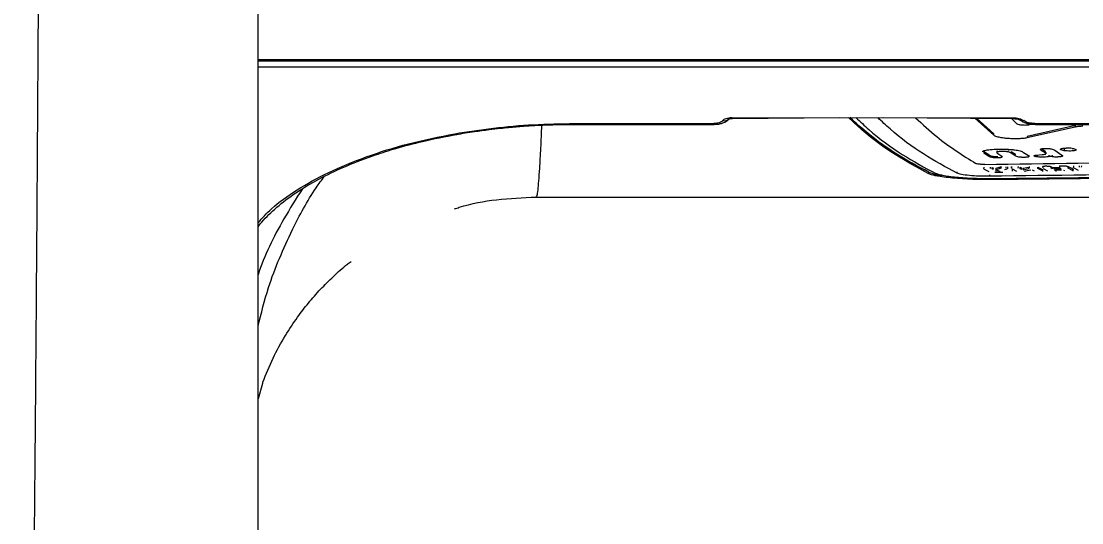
# Model space of a CAD drawing. Header units: millimetres. Extents: x -8045 to 6871, y -5915 to 5473.
# Drawn here: x -4057.1 to -3912.1, y -1812.7 to -1744.1 of the extents above; entities that cross this region are included whole.
import ezdxf

# ---------------------------------------------------------------- set-up
doc = ezdxf.new("R2010")
doc.units = ezdxf.units.MM
for name, color, linetype in [('DIKOM_ОБЪЕКТ', 7, 'Continuous'), ('DIKOM_РАЗМЕР_ЗОНА', 7, 'Continuous'), ('DIKOM_РАЗМЕР_ОБЪЕКТА', 7, 'Continuous')]:
    doc.layers.add(name, color=color, linetype=linetype)
doc.styles.add('style1', font='arial.ttf', dxfattribs={"width": 0.8})
doc.dimstyles.new('1-50', dxfattribs={"dimtxt": 300, "dimasz": 200, "dimexe": 100, "dimexo": 0, "dimgap": 100, "dimtad": 1, "dimtxsty": 'style1', "dimcen": 200, "dimclrd": 7, "dimclre": 7, "dimclrt": 7, "dimadec": 1, "dimazin": 2, "dimtfac": 1, "dimtmove": 0, "dimatfit": 2, "dimfxl": 0, "dimlwd": 25, "dimlwe": 18, "dimarcsym": 0})

# ---------------------------------------------------------------- blocks, each defined once
blk = doc.blocks.new('*D9')
at = {"layer": 'Defpoints', "color": 0, "linetype": 'Continuous', "transparency": 16777216}
for p in [(5663.54, -234.65), (-5019.6, -1388.73), (5663.54, -4701.47)]:
    blk.add_point(p, dxfattribs=at)
at = {"layer": 'DIKOM_РАЗМЕР_ОБЪЕКТА', "color": 7, "linetype": 'Continuous', "lineweight": 18, "transparency": 16777216}
for p, q in [((5663.54, -234.65), (5663.54, -4801.47)), ((-5019.6, -1388.73), (-5019.6, -4801.47))]:
    blk.add_line(p, q, dxfattribs=at)
at = {"layer": 'DIKOM_РАЗМЕР_ОБЪЕКТА', "color": 7, "linetype": 'Continuous', "lineweight": 25, "transparency": 16777216}
blk.add_line((-4819.6, -4701.47), (5463.54, -4701.47), dxfattribs=at)
at = {"layer": 'DIKOM_РАЗМЕР_ОБЪЕКТА', "color": 7, "linetype": 'Continuous', "transparency": 16777216}
for points in [[(-4819.6, -4668.14), (-4819.6, -4734.8), (-5019.6, -4701.47)], [(5463.54, -4668.14), (5463.54, -4734.8), (5663.54, -4701.47)]]:
    blk.add_solid(points, dxfattribs=at)
at = {"layer": 'DIKOM_РАЗМЕР_ОБЪЕКТА', "color": 7, "linetype": 'Continuous', "lineweight": 15, "transparency": 16777216, "insert": (-74.37, -4448.3), "char_height": 300, "attachment_point": 5, "style": 'style1'}
blk.add_mtext('10700', dxfattribs=at)
blk = doc.blocks.new('*D10')
at = {"layer": 'Defpoints', "color": 0, "linetype": 'Continuous', "transparency": 16777216}
for p in [(-1653.81, 3474.95), (-5616.46, -3083.4), (491.01, -3083.4)]:
    blk.add_point(p, dxfattribs=at)
at = {"layer": 'DIKOM_РАЗМЕР_ОБЪЕКТА', "color": 7, "linetype": 'Continuous', "lineweight": 18, "transparency": 16777216}
for p, q in [((-1653.81, 3474.95), (-5716.46, 3474.95)), ((491.01, -3083.4), (-5716.46, -3083.4))]:
    blk.add_line(p, q, dxfattribs=at)
at = {"layer": 'DIKOM_РАЗМЕР_ОБЪЕКТА', "color": 7, "linetype": 'Continuous', "lineweight": 25, "transparency": 16777216}
blk.add_line((-5616.46, 3274.95), (-5616.46, -2883.4), dxfattribs=at)
at = {"layer": 'DIKOM_РАЗМЕР_ОБЪЕКТА', "color": 7, "linetype": 'Continuous', "transparency": 16777216}
for points in [[(-5649.79, 3274.95), (-5583.12, 3274.95), (-5616.46, 3474.95)], [(-5649.79, -2883.4), (-5583.12, -2883.4), (-5616.46, -3083.4)]]:
    blk.add_solid(points, dxfattribs=at)
at = {"layer": 'DIKOM_РАЗМЕР_ОБЪЕКТА', "color": 7, "linetype": 'Continuous', "lineweight": 15, "transparency": 16777216, "insert": (-5869.63, -1326.86), "char_height": 300, "attachment_point": 5, "rotation": 90, "style": 'style1'}
blk.add_mtext('6550', dxfattribs=at)
blk = doc.blocks.new('*D11')
at = {"layer": 'Defpoints', "color": 0, "transparency": 16777216}
for p in [(6870.85, -184.65), (-7019.6, -1388.73), (-7019.6, -5814.65)]:
    blk.add_point(p, dxfattribs=at)
at = {"layer": 'DIKOM_РАЗМЕР_ЗОНА', "color": 7, "lineweight": 18, "transparency": 16777216}
for p, q in [((6870.85, -184.65), (6870.85, -5914.65)), ((-7019.6, -1388.73), (-7019.6, -5914.65))]:
    blk.add_line(p, q, dxfattribs=at)
at = {"layer": 'DIKOM_РАЗМЕР_ЗОНА', "color": 7, "lineweight": 25, "transparency": 16777216}
blk.add_line((6670.85, -5814.65), (-6819.6, -5814.65), dxfattribs=at)
at = {"layer": 'DIKOM_РАЗМЕР_ЗОНА', "color": 7, "transparency": 16777216}
for points in [[(-6819.6, -5781.31), (-6819.6, -5847.98), (-7019.6, -5814.65)], [(6670.85, -5781.31), (6670.85, -5847.98), (6870.85, -5814.65)]]:
    blk.add_solid(points, dxfattribs=at)
at = {"layer": 'DIKOM_РАЗМЕР_ЗОНА', "color": 7, "transparency": 16777216, "insert": (-74.37, -5561.37), "char_height": 300, "attachment_point": 5, "style": 'style1'}
blk.add_mtext('13900', dxfattribs=at)
blk = doc.blocks.new('*D12')
at = {"layer": 'Defpoints', "color": 0, "transparency": 16777216}
for p in [(-2189.61, 5472.65), (-7595.21, -5084.97), (-495.58, -5084.97)]:
    blk.add_point(p, dxfattribs=at)
at = {"layer": 'DIKOM_РАЗМЕР_ЗОНА', "color": 7, "lineweight": 18, "transparency": 16777216}
for p, q in [((-2189.61, 5472.65), (-7695.21, 5472.65)), ((-495.58, -5084.97), (-7695.21, -5084.97))]:
    blk.add_line(p, q, dxfattribs=at)
at = {"layer": 'DIKOM_РАЗМЕР_ЗОНА', "color": 7, "lineweight": 25, "transparency": 16777216}
blk.add_line((-7595.21, 5272.65), (-7595.21, -4884.97), dxfattribs=at)
at = {"layer": 'DIKOM_РАЗМЕР_ЗОНА', "color": 7, "transparency": 16777216}
for points in [[(-7628.55, 5272.65), (-7561.88, 5272.65), (-7595.21, 5472.65)], [(-7628.55, -4884.97), (-7561.88, -4884.97), (-7595.21, -5084.97)]]:
    blk.add_solid(points, dxfattribs=at)
at = {"layer": 'DIKOM_РАЗМЕР_ЗОНА', "color": 7, "transparency": 16777216, "insert": (-7848.38, -1452.59), "char_height": 300, "attachment_point": 5, "rotation": 90, "style": 'style1'}
blk.add_mtext('10550', dxfattribs=at)

msp = doc.modelspace()

# ---------------------------------------------------------------- linework, layer by layer
at = {"layer": 'DIKOM_ОБЪЕКТ', "color": 7, "linetype": 'Continuous', "lineweight": 15}
for p, q in [((-3747.321, -1749.386), (-4024.736, -1749.386)), ((-4024.735, -1749.386), (-3747.321, -1749.386)), ((-4024.735, -1749.521), (-3747.063, -1749.521)), ((-3981.485, -1758.109), (-3962.443, -1758.109)), ((-3981.436, -1758.223), (-3980.739, -1758.223)), ((-3980.739, -1758.223), (-3962.379, -1758.223)), ((-3959.988, -1757.29), (-3921.541, -1757.317)), ((-3959.888, -1757.399), (-3945.204, -1757.301)), ((-3939.186, -1757.305), (-3921.436, -1757.426)), ((-3924.184, -1759.716), (-3926.77, -1757.39)), ((-3924.171, -1759.523), (-3926.539, -1757.392)), ((-3921.763, -1757.424), (-3921.051, -1758.104)), ((-3913.016, -1758.392), (-3919.632, -1759.876)), ((-3919.307, -1758.254), (-3919.014, -1758.183)), ((-3918.48, -1758.223), (-3896.933, -1758.223)), ((-3913.03, -1758.585), (-3913.016, -1758.392)), ((-3924.184, -1759.716), (-3924.171, -1759.523)), ((-3913.03, -1758.585), (-3919.646, -1760.069)), ((-3919.632, -1759.876), (-3919.646, -1760.069)), ((-3925.524, -1761.961), (-3925.585, -1761.864)), ((-3925.524, -1761.961), (-3925.537, -1762.155)), ((-3924.882, -1762.585), (-3925.537, -1762.155)), ((-3924.868, -1762.391), (-3925.524, -1761.961)), ((-3924.882, -1762.585), (-3924.868, -1762.391)), ((-3923.739, -1761.891), (-3923.754, -1762.102)), ((-3923.732, -1762.023), (-3923.718, -1761.829)), ((-3923.718, -1761.829), (-3923.729, -1761.884)), ((-3923.641, -1762.191), (-3923.087, -1762.554)), ((-3922.194, -1761.995), (-3922.18, -1761.801)), ((-3921.792, -1762.158), (-3921.778, -1761.964)), ((-3921.238, -1762.522), (-3921.792, -1762.158)), ((-3921.224, -1762.328), (-3921.778, -1761.964)), ((-3921.238, -1762.522), (-3921.224, -1762.328)), ((-3920.09, -1762.058), (-3919.434, -1762.491)), ((-3918.378, -1762.429), (-3917.575, -1762.352)), ((-3918.359, -1762.447), (-3918.189, -1762.471)), ((-3918.203, -1762.665), (-3918.189, -1762.471)), ((-3917.675, -1761.78), (-3917.662, -1761.586)), ((-3917.164, -1762.128), (-3917.675, -1761.78)), ((-3917.15, -1761.934), (-3917.662, -1761.586)), ((-3917.164, -1762.128), (-3917.15, -1761.934)), ((-3917.063, -1762.255), (-3917.164, -1762.128)), ((-3917.049, -1762.061), (-3917.15, -1761.934)), ((-3917.064, -1762.267), (-3917.046, -1762.012)), ((-3917.049, -1762.061), (-3917.063, -1762.255)), ((-3916.597, -1762.618), (-3916.583, -1762.424)), ((-3916.18, -1762.617), (-3916.166, -1762.423)), ((-3915.848, -1761.75), (-3914.856, -1762.417)), ((-3915.073, -1761.621), (-3915.077, -1761.679)), ((-3914.531, -1761.82), (-3914.517, -1761.626)), ((-3925.546, -1764.054), (-3925.566, -1764.331)), ((-3925.51, -1764.339), (-3924.844, -1764.684)), ((-3924.654, -1764.057), (-3924.668, -1764.252)), ((-3924.408, -1764.323), (-3924.394, -1764.128)), ((-3924.25, -1764.406), (-3924.408, -1764.323)), ((-3924.394, -1764.128), (-3924.236, -1764.211)), ((-3924.25, -1764.406), (-3924.236, -1764.211)), ((-3923.852, -1764.418), (-3923.838, -1764.224)), ((-3923.288, -1764.236), (-3923.852, -1764.418)), ((-3923.838, -1764.224), (-3923.274, -1764.041)), ((-3923.288, -1764.236), (-3923.274, -1764.041)), ((-3923.145, -1764.203), (-3923.288, -1764.236)), ((-3923.274, -1764.041), (-3923.131, -1764.009)), ((-3923.145, -1764.203), (-3923.131, -1764.009)), ((-3922.675, -1764.399), (-3922.337, -1764.308)), ((-3922.515, -1764.444), (-3922.509, -1764.354)), ((-3922.489, -1764.205), (-3922.476, -1764.011)), ((-3922.269, -1764.302), (-3922.249, -1764.021)), ((-3921.74, -1763.992), (-3921.758, -1764.255)), ((-3921.751, -1764.212), (-3921.737, -1764.017)), ((-3921.679, -1764.295), (-3921.063, -1764.617)), ((-3921.616, -1764.629), (-3921.596, -1764.344)), ((-3920.825, -1764.198), (-3920.811, -1764.004)), ((-3920.59, -1764.28), (-3920.576, -1764.085)), ((-3920.349, -1764.407), (-3920.59, -1764.28)), ((-3920.576, -1764.085), (-3920.335, -1764.213)), ((-3920.349, -1764.407), (-3920.335, -1764.213)), ((-3920.148, -1764.222), (-3920.162, -1764.417)), ((-3920.162, -1764.417), (-3919.398, -1764.262)), ((-3920.148, -1764.222), (-3919.384, -1764.068)), ((-3919.398, -1764.262), (-3919.384, -1764.068)), ((-3919.322, -1763.979), (-3919.338, -1764.205)), ((-3919.329, -1764.177), (-3919.315, -1763.982)), ((-3919.329, -1764.177), (-3919.325, -1764.215)), ((-3919.311, -1764.02), (-3919.315, -1763.982)), ((-3918.153, -1764.245), (-3918.139, -1764.05)), ((-3917.536, -1764.569), (-3918.153, -1764.245)), ((-3918.139, -1764.05), (-3917.523, -1764.374)), ((-3917.428, -1764.235), (-3916.812, -1764.559)), ((-3916.339, -1764.22), (-3916.325, -1764.025)), ((-3916.184, -1764.303), (-3916.339, -1764.22)), ((-3916.325, -1764.025), (-3916.17, -1764.108)), ((-3916.17, -1764.108), (-3916.184, -1764.303)), ((-3915.926, -1764.33), (-3915.912, -1764.135)), ((-3915.112, -1764.319), (-3915.926, -1764.33)), ((-3915.912, -1764.135), (-3915.098, -1764.125)), ((-3915.12, -1764.203), (-3914.965, -1764.287)), ((-3914.018, -1764.188), (-3914.004, -1763.994)), ((-3913.402, -1764.515), (-3914.018, -1764.188)), ((-3914.004, -1763.994), (-3913.388, -1764.32)), ((-3913.402, -1764.515), (-3913.388, -1764.32)), ((-3913.296, -1763.876), (-3913.317, -1764.162)), ((-3913.249, -1764.178), (-3912.633, -1764.505)), ((-3912.46, -1764.072), (-3912.446, -1763.878)), ((-3912.167, -1764.073), (-3912.153, -1763.879)), ((-3933.055, -1764.965), (-3933.041, -1764.77)), ((-3929.196, -1764.906), (-3929.183, -1764.711)), ((-3924.746, -1765.117), (-3924.76, -1765.312)), ((-3924.017, -1764.774), (-3922.928, -1764.759)), ((-3923.92, -1764.561), (-3923.921, -1764.577)), ((-3923.798, -1764.64), (-3923.921, -1764.577)), ((-3923.791, -1764.546), (-3923.798, -1764.64)), ((-3923.774, -1764.545), (-3923.534, -1764.542)), ((-3923.299, -1764.662), (-3923.539, -1764.665)), ((-3919.916, -1764.628), (-3919.914, -1764.599)), ((-3919.898, -1764.68), (-3919.916, -1764.628)), ((-3919.898, -1764.68), (-3919.891, -1764.592)), ((-3919.889, -1764.692), (-3919.882, -1764.589)), ((-3919.847, -1764.579), (-3919.106, -1764.432)), ((-3918.915, -1764.44), (-3918.639, -1764.584)), ((-3917.536, -1764.569), (-3917.523, -1764.374)), ((-3917.468, -1764.673), (-3917.451, -1764.441)), ((-3915.856, -1764.476), (-3915.855, -1764.46)), ((-3915.723, -1764.545), (-3915.856, -1764.476)), ((-3915.723, -1764.545), (-3915.716, -1764.444)), ((-3915.71, -1764.444), (-3914.896, -1764.433)), ((-3914.638, -1764.46), (-3914.504, -1764.529)), ((-3986.737, -1768.138), (-3986.739, -1768.142)), ((-3986.736, -1768.157), (-3748.508, -1768.157)), ((-4024.123, -1793.626), (-4024.74, -1795.713)), ((-4024.121, -1793.436), (-4024.123, -1793.626))]:
    msp.add_line(p, q, dxfattribs=at)
at = {"layer": 'DIKOM_ОБЪЕКТ', "color": 7, "linetype": 'Continuous', "lineweight": 15, "flags": 128}
for points in [[(-3981.485, -1758.109), (-3981.466, -1758.181), (-3981.446, -1758.218), (-3981.436, -1758.223)], [(-3962.443, -1758.109), (-3962.418, -1758.181), (-3962.392, -1758.218), (-3962.379, -1758.223)], [(-3959.988, -1757.29), (-3959.957, -1757.363), (-3959.926, -1757.401), (-3959.894, -1757.403), (-3959.888, -1757.399)]]:
    msp.add_lwpolyline(points, dxfattribs=at)
at = {"layer": 'DIKOM_ОБЪЕКТ', "color": 7, "linetype": 'Continuous', "lineweight": 15}
for centre, radius, start, end in [((-3960.987, -1756.86), 0.865, 256.26362, 316.49236), ((-3921.406, -1757.31), 0.135, 183.15363, 246.05294), ((-3920.251, -1757.166), 0.573, 237.5349, 286.95532), ((-3918.443, -1758.092), 0.137, 187.21627, 254.26128), ((-3997.65, -1759.358), 0.244, 216.97115, 271.96373), ((-3923.826, -1760.036), 2.576, 246.14451, 274.60811)]:
    msp.add_arc(centre, radius, start, end, dxfattribs=at)
for points, knots in [([(-4057.119, -1907.892), (-4057.075, -1907.8), (-4056.989, -1907.623), (-4056.855, -1906.008), (-4056.725, -1903.517), (-4056.595, -1900.009), (-4056.464, -1895.511), (-4056.333, -1890.034), (-4056.201, -1883.617), (-4056.067, -1876.284), (-4055.933, -1868.039), (-4055.801, -1858.883), (-4055.67, -1848.813), (-4055.541, -1837.824), (-4055.415, -1825.944), (-4055.293, -1813.231), (-4055.174, -1799.75), (-4055.059, -1785.531), (-4054.948, -1770.581), (-4054.84, -1754.897), (-4054.736, -1738.478), (-4054.634, -1721.324), (-4054.537, -1703.503), (-4054.444, -1685.102), (-4054.355, -1666.205), (-4054.272, -1646.831), (-4054.194, -1626.981), (-4054.122, -1606.654), (-4054.054, -1585.849), (-4053.992, -1564.588), (-4053.937, -1542.967), (-4053.888, -1521.096), (-4053.846, -1499.053), (-4053.81, -1476.845), (-4053.782, -1454.471), (-4053.761, -1431.931), (-4053.749, -1409.225), (-4053.744, -1386.401), (-4053.748, -1363.564), (-4053.761, -1340.819), (-4053.781, -1318.22), (-4053.809, -1295.764), (-4053.845, -1273.453), (-4053.888, -1251.292), (-4053.937, -1229.36), (-4053.992, -1207.758), (-4054.054, -1186.576), (-4054.121, -1165.835), (-4054.193, -1145.528), (-4054.271, -1125.658), (-4054.355, -1106.226), (-4054.444, -1087.252), (-4054.537, -1068.824), (-4054.634, -1051.031), (-4054.735, -1033.943), (-4054.839, -1017.561), (-4054.947, -1001.879), (-4055.058, -986.901), (-4055.174, -972.63), (-4055.293, -959.097), (-4055.415, -946.376), (-4055.541, -934.524), (-4055.669, -923.575), (-4055.799, -913.52), (-4055.932, -904.356), (-4056.066, -896.088), (-4056.201, -888.721), (-4056.333, -882.283), (-4056.464, -876.808), (-4056.594, -872.32), (-4056.724, -868.829), (-4056.854, -866.297), (-4056.981, -864.873), (-4057.071, -864.301), (-4057.113, -864.442), (-4057.119, -864.461)], [0, 0, 0, 0, 0.0147236, 0.0285244, 0.0423475, 0.0562187, 0.0701644, 0.0841098, 0.0979776, 0.1117981, 0.1255969, 0.1393986, 0.1532294, 0.1671158, 0.1810794, 0.195006, 0.2088623, 0.2226753, 0.2364714, 0.2502766, 0.2641169, 0.2780193, 0.2919872, 0.3058928, 0.3197353, 0.333542, 0.3473386, 0.361151, 0.3750051, 0.3889283, 0.4028919, 0.4167793, 0.4306105, 0.4444125, 0.4582114, 0.4720326, 0.4859027, 0.4998492, 0.5138045, 0.527697, 0.5415539, 0.5554015, 0.5692659, 0.5831735, 0.5971425, 0.6110617, 0.6249133, 0.6387239, 0.65252, 0.6663273, 0.6801718, 0.6940801, 0.7080478, 0.7219478, 0.7357871, 0.7495921, 0.7633891, 0.777204, 0.7910632, 0.8049937, 0.8189543, 0.8328374, 0.8466663, 0.8604674, 0.8742668, 0.8880905, 0.9019637, 0.9159125, 0.9298518, 0.9437185, 0.957539, 0.9713391, 0.9851441, 0.9980509, 1, 1, 1, 1]), ([(-4024.74, -1877.705), (-4024.74, -1877.65), (-4024.74, -1877.463), (-4024.74, -1876.168), (-4024.74, -1873.836), (-4024.74, -1870.515), (-4024.74, -1866.27), (-4024.74, -1861.104), (-4024.74, -1855.053), (-4024.74, -1848.134), (-4024.74, -1840.351), (-4024.74, -1831.714), (-4024.74, -1822.212), (-4024.74, -1811.855), (-4024.74, -1800.662), (-4024.74, -1788.701), (-4024.74, -1775.999), (-4024.74, -1762.586), (-4024.74, -1748.479), (-4024.74, -1733.683), (-4024.74, -1718.194), (-4024.74, -1702.028), (-4024.74, -1685.262), (-4024.74, -1667.952), (-4024.74, -1650.141), (-4024.74, -1631.861), (-4024.74, -1613.142), (-4024.74, -1593.962), (-4024.74, -1574.342), (-4024.74, -1554.319), (-4024.74, -1533.993), (-4024.74, -1513.397), (-4024.74, -1492.606), (-4024.74, -1471.653), (-4024.74, -1450.55), (-4024.74, -1429.284), (-4024.74, -1407.887), (-4024.74, -1386.419), (-4024.74, -1364.94), (-4024.74, -1343.503), (-4024.74, -1322.18), (-4024.74, -1301.004), (-4024.74, -1279.963), (-4024.74, -1259.082), (-4024.74, -1238.425), (-4024.74, -1218.098), (-4024.74, -1198.132), (-4024.74, -1178.565), (-4024.74, -1159.406), (-4024.74, -1140.663), (-4024.74, -1122.336), (-4024.74, -1104.456), (-4024.74, -1087.119), (-4024.74, -1070.376), (-4024.74, -1054.265), (-4024.74, -1038.803), (-4024.74, -1024.011), (-4024.74, -1009.875), (-4024.74, -996.415), (-4024.74, -983.669), (-4024.74, -971.704), (-4024.74, -960.536), (-4024.74, -950.202), (-4024.74, -940.708), (-4024.74, -932.059), (-4024.74, -924.251), (-4024.74, -917.301), (-4024.74, -911.235), (-4024.74, -906.07), (-4024.74, -901.832), (-4024.74, -898.508), (-4024.74, -896.17), (-4024.74, -894.865), (-4024.74, -894.673), (-4024.74, -894.616)], [0, 0, 0, 0, 0.0059233, 0.0199917, 0.0340567, 0.0481859, 0.0623646, 0.0765651, 0.090664, 0.1047449, 0.1188208, 0.1328783, 0.146944, 0.1611261, 0.1753041, 0.1894528, 0.2035484, 0.217653, 0.2317122, 0.2457659, 0.2598889, 0.274057, 0.2882318, 0.3023495, 0.3164595, 0.3305514, 0.3446024, 0.3586594, 0.3728224, 0.3869782, 0.4011306, 0.4152558, 0.429387, 0.4434443, 0.4574926, 0.4715981, 0.4857383, 0.4998843, 0.5140494, 0.5282093, 0.5423512, 0.5564526, 0.5705634, 0.5847571, 0.5989451, 0.6130973, 0.6271897, 0.6412896, 0.6553503, 0.6694053, 0.6835298, 0.6977007, 0.7118799, 0.7259925, 0.740099, 0.7541902, 0.7682424, 0.7823004, 0.7964689, 0.8106287, 0.8247808, 0.8389012, 0.8530261, 0.8670821, 0.8811303, 0.8952319, 0.9093732, 0.9235333, 0.9376872, 0.95182, 0.965918, 0.9799663, 0.9940183, 1, 1, 1, 1]), ([(-3746.427, -1750.388), (-3753.928, -1750.388), (-3768.93, -1750.388), (-3792.146, -1750.388), (-3815.826, -1750.388), (-3839.977, -1750.388), (-3864.536, -1750.388), (-3889.457, -1750.388), (-3914.69, -1750.388), (-3940.184, -1750.388), (-3965.887, -1750.388), (-3991.751, -1750.388), (-4011.391, -1750.388), (-4022.402, -1750.388), (-4024.74, -1750.388)], [0, 0, 0, 0, 0.0887346, 0.1774687, 0.2662033, 0.3549378, 0.4436723, 0.5324066, 0.6211412, 0.7098756, 0.7986102, 0.8873445, 0.9760788, 1, 1, 1, 1]), ([(-3997.845, -1759.504), (-3996.1, -1759.228), (-3992.609, -1758.676), (-3987.11, -1758.203), (-3983.359, -1758.14), (-3981.485, -1758.109)], [0, 0, 0, 0, 0.3332503, 0.6667665, 1, 1, 1, 1]), ([(-3997.643, -1759.601), (-3996.825, -1759.464), (-3995.353, -1759.217), (-3993.336, -1758.947), (-3991.769, -1758.767), (-3990.19, -1758.609), (-3988.129, -1758.439), (-3985.118, -1758.264), (-3982.77, -1758.238), (-3981.438, -1758.223)], [0, 0, 0, 0, 0.1589381, 0.2861941, 0.3823623, 0.4526202, 0.5794222, 0.7614301, 1, 1, 1, 1]), ([(-3985.988, -1758.334), (-3986.036, -1759.404), (-3986.137, -1761.699), (-3986.275, -1764.153), (-3986.406, -1766.033), (-3986.522, -1767.264), (-3986.634, -1768.022), (-3986.704, -1768.1), (-3986.737, -1768.138)], [0, 0, 0, 0, 0.1711427, 0.3670391, 0.5266598, 0.6875199, 0.8496188, 1, 1, 1, 1]), ([(-3961.192, -1757.7), (-3961.247, -1757.759), (-3961.355, -1757.876), (-3961.654, -1758.006), (-3962.021, -1758.093), (-3962.302, -1758.103), (-3962.443, -1758.109)], [0, 0, 0, 0, 0.250705, 0.5006726, 0.7503755, 1, 1, 1, 1]), ([(-3962.381, -1758.223), (-3962.227, -1758.218), (-3961.882, -1758.208), (-3961.33, -1758.092), (-3960.727, -1757.843), (-3960.458, -1757.552), (-3960.311, -1757.393)], [0, 0, 0, 0, 0.1821603, 0.405359, 0.6758418, 1, 1, 1, 1]), ([(-3961.192, -1757.7), (-3961.14, -1757.643), (-3961.035, -1757.528), (-3960.748, -1757.399), (-3960.396, -1757.311), (-3960.124, -1757.297), (-3959.988, -1757.29)], [0, 0, 0, 0, 0.2504764, 0.5005397, 0.7504883, 1, 1, 1, 1]), ([(-3960.345, -1757.451), (-3960.343, -1757.454), (-3960.339, -1757.459), (-3960.276, -1757.443), (-3960.189, -1757.429), (-3960.068, -1757.413), (-3959.965, -1757.409), (-3959.911, -1757.407)], [0, 0, 0, 0, 0.2120744, 0.3857686, 0.5734815, 0.7779036, 1, 1, 1, 1]), ([(-3933.055, -1764.965), (-3934.591, -1764.137), (-3937.662, -1762.482), (-3941.321, -1759.839), (-3943.427, -1757.858), (-3944.028, -1757.293)], [0, 0, 0, 0, 0.4166838, 0.8334254, 1, 1, 1, 1]), ([(-3933.041, -1764.77), (-3934.577, -1763.942), (-3937.648, -1762.286), (-3941.233, -1759.706), (-3943.266, -1757.798), (-3943.795, -1757.302)], [0, 0, 0, 0, 0.4252932, 0.8506644, 1, 1, 1, 1]), ([(-3943.021, -1757.302), (-3942.434, -1757.855), (-3940.341, -1759.825), (-3936.697, -1762.461), (-3933.626, -1764.12), (-3932.091, -1764.95)], [0, 0, 0, 0, 0.1633915, 0.5817245, 1, 1, 1, 1]), ([(-3929.196, -1764.906), (-3930.732, -1764.071), (-3933.802, -1762.4), (-3937.414, -1759.777), (-3939.475, -1757.83), (-3940.032, -1757.304)], [0, 0, 0, 0, 0.4219282, 0.8438891, 1, 1, 1, 1]), ([(-3934.886, -1757.308), (-3933.918, -1758.205), (-3931.185, -1760.74), (-3928.407, -1762.457), (-3926.613, -1763.567)], [0, 0, 0, 0, 0.3541474, 1, 1, 1, 1]), ([(-3921.541, -1757.317), (-3921.403, -1757.324), (-3921.128, -1757.338), (-3920.724, -1757.423), (-3920.357, -1757.547), (-3920.175, -1757.658), (-3920.084, -1757.713)], [0, 0, 0, 0, 0.2505689, 0.5006463, 0.7505194, 1, 1, 1, 1]), ([(-3921.462, -1757.433), (-3921.347, -1757.44), (-3921.132, -1757.452), (-3920.855, -1757.515), (-3920.659, -1757.588), (-3920.592, -1757.628), (-3920.562, -1757.647)], [0, 0, 0, 0, 0.3061935, 0.5740107, 0.8041331, 1, 1, 1, 1]), ([(-3921.051, -1758.104), (-3921.025, -1758.122), (-3920.965, -1758.163), (-3920.78, -1758.222), (-3920.539, -1758.268), (-3920.271, -1758.298), (-3920.003, -1758.313), (-3919.727, -1758.309), (-3919.486, -1758.29), (-3919.366, -1758.266), (-3919.307, -1758.254)], [0, 0, 0, 0, 0.1077265, 0.2501665, 0.3987204, 0.4999158, 0.6328983, 0.7604998, 0.8829276, 1, 1, 1, 1]), ([(-3920.562, -1757.647), (-3920.442, -1757.722), (-3920.189, -1757.88), (-3919.701, -1758.06), (-3919.113, -1758.196), (-3918.7, -1758.214), (-3918.484, -1758.223)], [0, 0, 0, 0, 0.215334, 0.4541353, 0.7152997, 1, 1, 1, 1]), ([(-3918.578, -1758.109), (-3918.72, -1758.104), (-3919.003, -1758.093), (-3919.421, -1758.01), (-3919.802, -1757.885), (-3919.99, -1757.771), (-3920.084, -1757.713)], [0, 0, 0, 0, 0.2506403, 0.5007138, 0.7505377, 1, 1, 1, 1]), ([(-3918.578, -1758.109), (-3911.253, -1758.109), (-3896.601, -1758.109), (-3874.867, -1758.109), (-3860.581, -1758.109), (-3853.438, -1758.109)], [0, 0, 0, 0, 0.3333349, 0.6666662, 1, 1, 1, 1]), ([(-3911.992, -1758.479), (-3912.195, -1758.487), (-3912.595, -1758.502), (-3912.886, -1758.558), (-3913.03, -1758.585)], [0, 0, 0, 0, 0.5075107, 1, 1, 1, 1]), ([(-4024.74, -1771.678), (-4024.165, -1771.031), (-4022.794, -1769.486), (-4019.533, -1767.15), (-4015.202, -1764.747), (-4010.064, -1762.622), (-4004.286, -1760.798), (-3999.995, -1759.936), (-3997.845, -1759.504)], [0, 0, 0, 0, 0.1263884, 0.3016392, 0.4756264, 0.6510262, 0.8251744, 1, 1, 1, 1]), ([(-4024.74, -1772.243), (-4024.705, -1772.193), (-4024.434, -1771.799), (-4023.476, -1770.724), (-4021.678, -1769.038), (-4018.928, -1767.089), (-4015.738, -1765.285), (-4012.891, -1763.984), (-4010.523, -1763.046), (-4008.48, -1762.307), (-4005.698, -1761.429), (-4002.041, -1760.446), (-3999.167, -1759.891), (-3997.596, -1759.587)], [0, 0, 0, 0, 0.0097459, 0.0762905, 0.206487, 0.3363155, 0.4653611, 0.586562, 0.6326621, 0.6945027, 0.7760945, 0.8776213, 1, 1, 1, 1]), ([(-3919.646, -1760.069), (-3919.812, -1760.099), (-3920.141, -1760.158), (-3920.785, -1760.2), (-3921.487, -1760.206), (-3922.181, -1760.173), (-3922.869, -1760.102), (-3923.517, -1759.989), (-3923.978, -1759.849), (-3924.129, -1759.752), (-3924.184, -1759.716)], [0, 0, 0, 0, 0.1262606, 0.2505586, 0.3718303, 0.5001538, 0.6110937, 0.7501976, 0.9094224, 1, 1, 1, 1]), ([(-3915.032, -1761.683), (-3915.056, -1761.657), (-3915.104, -1761.605), (-3914.98, -1761.546), (-3914.822, -1761.509), (-3914.618, -1761.48), (-3914.42, -1761.466), (-3914.282, -1761.466), (-3914.28, -1761.466)], [0, 0, 0, 0, 0.2474135, 0.4956027, 0.6232435, 0.746134, 0.9975195, 1, 1, 1, 1]), ([(-3913.462, -1761.513), (-3913.593, -1761.497), (-3913.855, -1761.467), (-3914.139, -1761.467), (-3914.28, -1761.466)], [0, 0, 0, 0, 0.5000891, 1, 1, 1, 1]), ([(-3925.651, -1761.975), (-3925.66, -1761.964), (-3925.695, -1761.922), (-3925.593, -1761.852), (-3925.442, -1761.802), (-3925.368, -1761.777)], [0, 0, 0, 0, 0.1508186, 0.5831416, 1, 1, 1, 1]), ([(-3925.368, -1761.777), (-3925.27, -1761.755), (-3925.071, -1761.71), (-3924.479, -1761.641), (-3923.926, -1761.624), (-3923.541, -1761.612)], [0, 0, 0, 0, 0.2263198, 0.462157, 1, 1, 1, 1]), ([(-3923.633, -1762.797), (-3923.703, -1762.798), (-3923.838, -1762.799), (-3924.042, -1762.791), (-3924.23, -1762.776), (-3924.467, -1762.743), (-3924.716, -1762.678), (-3924.822, -1762.619), (-3924.882, -1762.585)], [0, 0, 0, 0, 0.1151952, 0.2221217, 0.3252309, 0.4315901, 0.6784863, 1, 1, 1, 1]), ([(-3923.732, -1762.023), (-3923.743, -1762.047), (-3923.77, -1762.102), (-3923.688, -1762.159), (-3923.641, -1762.191)], [0, 0, 0, 0, 0.4274564, 1, 1, 1, 1]), ([(-3923.075, -1761.933), (-3923.16, -1761.935), (-3923.32, -1761.94), (-3923.521, -1761.958), (-3923.668, -1761.986), (-3923.71, -1762.011), (-3923.732, -1762.023)], [0, 0, 0, 0, 0.2795297, 0.5269035, 0.7594551, 1, 1, 1, 1]), ([(-3923.045, -1762.729), (-3923.071, -1762.738), (-3923.122, -1762.757), (-3923.255, -1762.777), (-3923.426, -1762.792), (-3923.56, -1762.795), (-3923.632, -1762.797), (-3923.633, -1762.797)], [0, 0, 0, 0, 0.2431324, 0.479185, 0.7246271, 0.9945179, 1, 1, 1, 1]), ([(-3923.541, -1761.612), (-3923.541, -1761.612), (-3923.151, -1761.612), (-3922.565, -1761.605), (-3921.814, -1761.65), (-3921.496, -1761.685), (-3921.34, -1761.703)], [0, 0, 0, 0, 0.0006576, 0.5375999, 0.7733546, 1, 1, 1, 1]), ([(-3923.087, -1762.554), (-3923.028, -1762.588), (-3922.962, -1762.626), (-3922.993, -1762.662), (-3922.996, -1762.666)], [0, 0, 0, 0, 0.8986206, 1, 1, 1, 1]), ([(-3922.194, -1761.995), (-3922.25, -1761.984), (-3922.36, -1761.963), (-3922.579, -1761.941), (-3922.822, -1761.93), (-3922.989, -1761.933), (-3923.075, -1761.933), (-3923.075, -1761.933)], [0, 0, 0, 0, 0.239868, 0.4720466, 0.7185579, 0.9987047, 1, 1, 1, 1]), ([(-3921.792, -1762.158), (-3921.842, -1762.126), (-3921.93, -1762.069), (-3922.115, -1762.017), (-3922.194, -1761.995)], [0, 0, 0, 0, 0.5729163, 1, 1, 1, 1]), ([(-3921.34, -1761.703), (-3921.197, -1761.724), (-3920.906, -1761.766), (-3920.413, -1761.884), (-3920.222, -1761.986), (-3920.09, -1762.058)], [0, 0, 0, 0, 0.2274142, 0.4627447, 1, 1, 1, 1]), ([(-3919.979, -1762.735), (-3920.05, -1762.736), (-3920.187, -1762.737), (-3920.393, -1762.729), (-3920.583, -1762.714), (-3920.822, -1762.681), (-3921.073, -1762.615), (-3921.178, -1762.556), (-3921.238, -1762.522)], [0, 0, 0, 0, 0.1168098, 0.2245398, 0.3280857, 0.434461, 0.680453, 1, 1, 1, 1]), ([(-3919.391, -1762.667), (-3919.417, -1762.677), (-3919.468, -1762.695), (-3919.602, -1762.716), (-3919.773, -1762.729), (-3919.907, -1762.735), (-3919.978, -1762.735), (-3919.979, -1762.735)], [0, 0, 0, 0, 0.2435164, 0.4801527, 0.7259156, 0.9963432, 1, 1, 1, 1]), ([(-3919.434, -1762.491), (-3919.375, -1762.526), (-3919.309, -1762.564), (-3919.339, -1762.6), (-3919.343, -1762.604)], [0, 0, 0, 0, 0.8983469, 1, 1, 1, 1]), ([(-3918.646, -1762.557), (-3918.652, -1762.553), (-3918.672, -1762.538), (-3918.678, -1762.512), (-3918.631, -1762.481), (-3918.529, -1762.452), (-3918.43, -1762.437), (-3918.378, -1762.429)], [0, 0, 0, 0, 0.0819953, 0.2956564, 0.5099749, 0.7405541, 1, 1, 1, 1]), ([(-3918.203, -1762.665), (-3918.262, -1762.658), (-3918.378, -1762.642), (-3918.514, -1762.612), (-3918.6, -1762.583), (-3918.633, -1762.564), (-3918.646, -1762.557)], [0, 0, 0, 0, 0.2778166, 0.549148, 0.8236897, 1, 1, 1, 1]), ([(-3917.477, -1762.699), (-3917.499, -1762.699), (-3917.596, -1762.7), (-3917.771, -1762.698), (-3917.998, -1762.687), (-3918.134, -1762.673), (-3918.203, -1762.665)], [0, 0, 0, 0, 0.0922398, 0.4025627, 0.6993782, 1, 1, 1, 1]), ([(-3917.675, -1761.78), (-3917.721, -1761.743), (-3917.801, -1761.679), (-3917.763, -1761.601), (-3917.637, -1761.558), (-3917.503, -1761.535), (-3917.33, -1761.52), (-3917.196, -1761.516), (-3917.126, -1761.514)], [0, 0, 0, 0, 0.3203341, 0.5664732, 0.6728572, 0.7760934, 0.8837231, 1, 1, 1, 1]), ([(-3917.575, -1762.352), (-3917.445, -1762.338), (-3917.266, -1762.318), (-3917.104, -1762.282), (-3917.076, -1762.264), (-3917.063, -1762.255)], [0, 0, 0, 0, 0.5892552, 0.8120143, 1, 1, 1, 1]), ([(-3916.597, -1762.618), (-3916.698, -1762.635), (-3916.894, -1762.67), (-3917.218, -1762.693), (-3917.418, -1762.697), (-3917.477, -1762.699)], [0, 0, 0, 0, 0.4324113, 0.8341898, 1, 1, 1, 1]), ([(-3917.126, -1761.514), (-3917.125, -1761.514), (-3917.052, -1761.512), (-3916.91, -1761.513), (-3916.701, -1761.522), (-3916.509, -1761.539), (-3916.268, -1761.576), (-3916.015, -1761.649), (-3915.908, -1761.713), (-3915.848, -1761.75)], [0, 0, 0, 0, 0.0020843, 0.1201624, 0.2277059, 0.3309699, 0.4370302, 0.6820236, 1, 1, 1, 1]), ([(-3916.429, -1762.603), (-3916.461, -1762.604), (-3916.528, -1762.606), (-3916.574, -1762.614), (-3916.597, -1762.618)], [0, 0, 0, 0, 0.4956465, 1, 1, 1, 1]), ([(-3916.18, -1762.617), (-3916.2, -1762.615), (-3916.24, -1762.61), (-3916.305, -1762.605), (-3916.369, -1762.603), (-3916.409, -1762.603), (-3916.429, -1762.603)], [0, 0, 0, 0, 0.2684321, 0.5240565, 0.7683261, 1, 1, 1, 1]), ([(-3916.18, -1762.617), (-3916.079, -1762.629), (-3915.881, -1762.653), (-3915.604, -1762.664), (-3915.455, -1762.663), (-3915.411, -1762.662)], [0, 0, 0, 0, 0.4285711, 0.8329298, 1, 1, 1, 1]), ([(-3914.856, -1762.417), (-3914.798, -1762.462), (-3914.718, -1762.524), (-3914.802, -1762.596), (-3914.924, -1762.629), (-3915.073, -1762.647), (-3915.228, -1762.658), (-3915.347, -1762.661), (-3915.411, -1762.662)], [0, 0, 0, 0, 0.4117165, 0.5706566, 0.7131215, 0.8004758, 0.8923748, 1, 1, 1, 1]), ([(-3914.531, -1761.82), (-3914.644, -1761.801), (-3914.873, -1761.763), (-3914.993, -1761.71), (-3915.031, -1761.683), (-3915.032, -1761.683)], [0, 0, 0, 0, 0.4870044, 0.9894089, 1, 1, 1, 1]), ([(-3913.708, -1761.865), (-3913.709, -1761.865), (-3913.847, -1761.865), (-3914.065, -1761.864), (-3914.344, -1761.843), (-3914.468, -1761.828), (-3914.531, -1761.82)], [0, 0, 0, 0, 0.001454, 0.5063676, 0.7495548, 1, 1, 1, 1]), ([(-3913.057, -1761.795), (-3913.095, -1761.805), (-3913.171, -1761.824), (-3913.376, -1761.853), (-3913.575, -1761.86), (-3913.708, -1761.865)], [0, 0, 0, 0, 0.2553952, 0.5008136, 1, 1, 1, 1]), ([(-3913.462, -1761.513), (-3913.346, -1761.532), (-3913.11, -1761.57), (-3913.01, -1761.623), (-3912.96, -1761.649)], [0, 0, 0, 0, 0.4965918, 1, 1, 1, 1]), ([(-3912.96, -1761.649), (-3912.934, -1761.676), (-3912.882, -1761.729), (-3912.999, -1761.773), (-3913.057, -1761.795)], [0, 0, 0, 0, 0.5020173, 1, 1, 1, 1]), ([(-3925.382, -1763.704), (-3925.507, -1763.704), (-3925.699, -1763.704), (-3925.958, -1763.689), (-3926.202, -1763.666), (-3926.466, -1763.626), (-3926.564, -1763.587), (-3926.613, -1763.567)], [0, 0, 0, 0, 0.2392337, 0.3672908, 0.5007869, 0.7505215, 1, 1, 1, 1]), ([(-3925.382, -1763.704), (-3916.874, -1763.577), (-3899.997, -1763.325), (-3874.728, -1763.115), (-3849.577, -1763.042), (-3824.436, -1763.123), (-3799.198, -1763.34), (-3782.356, -1763.596), (-3773.864, -1763.726)], [0, 0, 0, 0, 0.1682864, 0.3338157, 0.5000003, 0.6661527, 0.8316686, 1, 1, 1, 1]), ([(-3917.475, -1763.916), (-3917.478, -1763.962), (-3917.486, -1764.064), (-3917.493, -1764.166), (-3917.497, -1764.222)], [0, 0, 0, 0, 0.4524852, 1, 1, 1, 1]), ([(-3917.415, -1764.04), (-3917.443, -1764.022), (-3917.493, -1763.991), (-3917.473, -1763.954), (-3917.399, -1763.933), (-3917.319, -1763.921), (-3917.214, -1763.914), (-3917.092, -1763.911), (-3916.964, -1763.911), (-3916.84, -1763.915), (-3916.725, -1763.924), (-3916.58, -1763.942), (-3916.428, -1763.977), (-3916.362, -1764.008), (-3916.325, -1764.025)], [0, 0, 0, 0, 0.1617475, 0.2855169, 0.338516, 0.3896592, 0.4425075, 0.5005968, 0.55807, 0.6106622, 0.6616112, 0.7145654, 0.8383745, 1, 1, 1, 1]), ([(-3916.17, -1764.108), (-3916.164, -1764.111), (-3916.153, -1764.116), (-3916.119, -1764.123), (-3916.079, -1764.128), (-3916.033, -1764.132), (-3915.979, -1764.135), (-3915.938, -1764.135), (-3915.912, -1764.135)], [0, 0, 0, 0, 0.168803, 0.3083134, 0.5000769, 0.6320704, 0.7598331, 1, 1, 1, 1]), ([(-3915.664, -1764.669), (-3915.66, -1764.622), (-3915.653, -1764.519), (-3915.646, -1764.415), (-3915.642, -1764.358)], [0, 0, 0, 0, 0.4526374, 1, 1, 1, 1]), ([(-3915.167, -1763.885), (-3915.171, -1763.93), (-3915.178, -1764.031), (-3915.185, -1764.131), (-3915.189, -1764.187)], [0, 0, 0, 0, 0.4523792, 1, 1, 1, 1]), ([(-3915.106, -1764.009), (-3915.135, -1763.991), (-3915.185, -1763.959), (-3915.165, -1763.922), (-3915.091, -1763.9), (-3915.011, -1763.889), (-3914.908, -1763.882), (-3914.829, -1763.88), (-3914.79, -1763.879)], [0, 0, 0, 0, 0.3261657, 0.5752496, 0.6817152, 0.7842993, 0.8904048, 1, 1, 1, 1]), ([(-3914.79, -1763.879), (-3914.787, -1763.879), (-3914.741, -1763.879), (-3914.652, -1763.879), (-3914.525, -1763.883), (-3914.408, -1763.892), (-3914.262, -1763.91), (-3914.107, -1763.945), (-3914.041, -1763.976), (-3914.004, -1763.994)], [0, 0, 0, 0, 0.0067935, 0.1233032, 0.229555, 0.3319478, 0.4375703, 0.6823533, 1, 1, 1, 1]), ([(-3913.388, -1764.32), (-3913.352, -1764.337), (-3913.311, -1764.357), (-3913.33, -1764.375), (-3913.333, -1764.377)], [0, 0, 0, 0, 0.8777811, 1, 1, 1, 1]), ([(-3913.344, -1764.637), (-3913.341, -1764.59), (-3913.333, -1764.487), (-3913.326, -1764.384), (-3913.322, -1764.327)], [0, 0, 0, 0, 0.4526294, 1, 1, 1, 1]), ([(-4024.74, -1785.822), (-4024.305, -1784.049), (-4023.204, -1779.551), (-4020.42, -1773.236), (-4017.772, -1768.162), (-4016.043, -1765.83), (-4015.657, -1765.308)], [0, 0, 0, 0, 0.2489104, 0.6312263, 0.9174812, 1, 1, 1, 1]), ([(-3923.687, -1765.781), (-3924.685, -1765.78), (-3926.677, -1765.778), (-3929.588, -1765.61), (-3931.258, -1765.41), (-3932.125, -1765.247), (-3932.636, -1765.132), (-3932.896, -1765.028), (-3933.055, -1764.965)], [0, 0, 0, 0, 0.2499738, 0.4993787, 0.7489937, 0.7941333, 0.8744097, 1, 1, 1, 1]), ([(-3933.041, -1764.77), (-3932.885, -1764.833), (-3932.626, -1764.937), (-3932.105, -1765.051), (-3931.711, -1765.132), (-3931.392, -1765.167), (-3931.217, -1765.186)], [0, 0, 0, 0, 0.4086758, 0.6720877, 0.8194311, 1, 1, 1, 1]), ([(-3923.956, -1765.668), (-3924.823, -1765.667), (-3926.555, -1765.665), (-3929.07, -1765.515), (-3931.115, -1765.275), (-3931.765, -1765.059), (-3932.091, -1764.95)], [0, 0, 0, 0, 0.2504433, 0.5001032, 0.7499359, 1, 1, 1, 1]), ([(-3924.76, -1765.312), (-3925.233, -1765.312), (-3926.177, -1765.311), (-3927.549, -1765.224), (-3928.665, -1765.086), (-3929.019, -1764.966), (-3929.196, -1764.906)], [0, 0, 0, 0, 0.2501731, 0.5002076, 0.7501783, 1, 1, 1, 1]), ([(-3768.673, -1765.326), (-3777.45, -1765.217), (-3794.811, -1765.001), (-3820.812, -1764.817), (-3846.677, -1764.749), (-3872.553, -1764.812), (-3898.58, -1764.991), (-3915.97, -1765.205), (-3924.76, -1765.312)], [0, 0, 0, 0, 0.16885, 0.3339811, 0.5, 0.6660496, 0.8311965, 1, 1, 1, 1]), ([(-3767.868, -1765.68), (-3775.428, -1765.592), (-3790.3, -1765.417), (-3812.619, -1765.248), (-3834.747, -1765.158), (-3857.007, -1765.156), (-3879.149, -1765.242), (-3901.49, -1765.407), (-3916.386, -1765.58), (-3923.956, -1765.668)], [0, 0, 0, 0, 0.1454268, 0.2860935, 0.4291978, 0.5708316, 0.7139248, 0.854632, 1, 1, 1, 1]), ([(-3767.6, -1765.793), (-3775.163, -1765.707), (-3790.036, -1765.536), (-3812.356, -1765.371), (-3834.48, -1765.283), (-3856.739, -1765.281), (-3878.877, -1765.365), (-3901.219, -1765.527), (-3916.115, -1765.695), (-3923.687, -1765.781)], [0, 0, 0, 0, 0.1454852, 0.286101, 0.4292093, 0.5708202, 0.7139161, 0.8545731, 1, 1, 1, 1]), ([(-4018.69, -1767.02), (-4019.549, -1768.391), (-4021.928, -1772.188), (-4023.904, -1776.159), (-4024.737, -1778.786), (-4024.74, -1778.794)], [0, 0, 0, 0, 0.3606578, 0.9981724, 1, 1, 1, 1]), ([(-3997.908, -1769.786), (-3997.687, -1769.71), (-3995.825, -1769.065), (-3992.076, -1768.4), (-3988.541, -1768.239), (-3986.738, -1768.157)], [0, 0, 0, 0, 0.0620484, 0.5216757, 1, 1, 1, 1]), ([(-4024.086, -1793.45), (-4023.646, -1792.356), (-4022.786, -1790.218), (-4021.12, -1787.201), (-4019.467, -1784.697), (-4017.848, -1782.595), (-4016.214, -1780.731), (-4014.432, -1778.963), (-4013.031, -1777.698), (-4012.206, -1777.074), (-4012.039, -1776.947)], [0, 0, 0, 0, 0.1727666, 0.3379266, 0.4789538, 0.5941275, 0.7153321, 0.8379539, 0.9671253, 1, 1, 1, 1])]:
    msp.add_open_spline(points, degree=3, knots=knots, dxfattribs=at)

# ---------------------------------------------------------------- dimensions: what is measured, and where the dimension line sits
at = {"layer": 'DIKOM_РАЗМЕР_ЗОНА'}
dim = msp.add_linear_dim(base=(-7595.212, -5084.969), p1=(-2189.606, 5472.652), p2=(-495.584, -5084.969), angle=90, text='10550', dimstyle='1-50', dxfattribs=at)
dim.commit()
dim.dimension.update_dxf_attribs({"geometry": '*D12', "text_midpoint": (-7595.212, -1452.593), "dimtype": 160})
dim = msp.add_linear_dim(base=(-7019.6, -5814.648), p1=(6870.851, -184.645), p2=(-7019.6, -1388.727), text='13900', dimstyle='1-50', dxfattribs=at)
dim.commit()
dim.dimension.update_dxf_attribs({"geometry": '*D11', "text_midpoint": (-74.375, -5814.648), "dimtype": 160})
at = {"layer": 'DIKOM_РАЗМЕР_ОБЪЕКТА', "color": 7, "linetype": 'Continuous', "lineweight": 15}
dim = msp.add_linear_dim(base=(-5616.456, -3083.398), p1=(-1653.813, 3474.95), p2=(491.015, -3083.398), angle=90, text='6550', dimstyle='1-50', dxfattribs=at)
dim.commit()
dim.dimension.update_dxf_attribs({"geometry": '*D10', "text_midpoint": (-5616.456, -1326.858), "dimtype": 160})
dim = msp.add_linear_dim(base=(5663.543, -4701.469), p1=(-5019.6, -1388.727), p2=(5663.543, -234.645), text='10700', dimstyle='1-50', dxfattribs=at)
dim.commit()
dim.dimension.update_dxf_attribs({"geometry": '*D9', "text_midpoint": (-74.375, -4701.469), "dimtype": 160})

doc.saveas('drawing.dxf')
